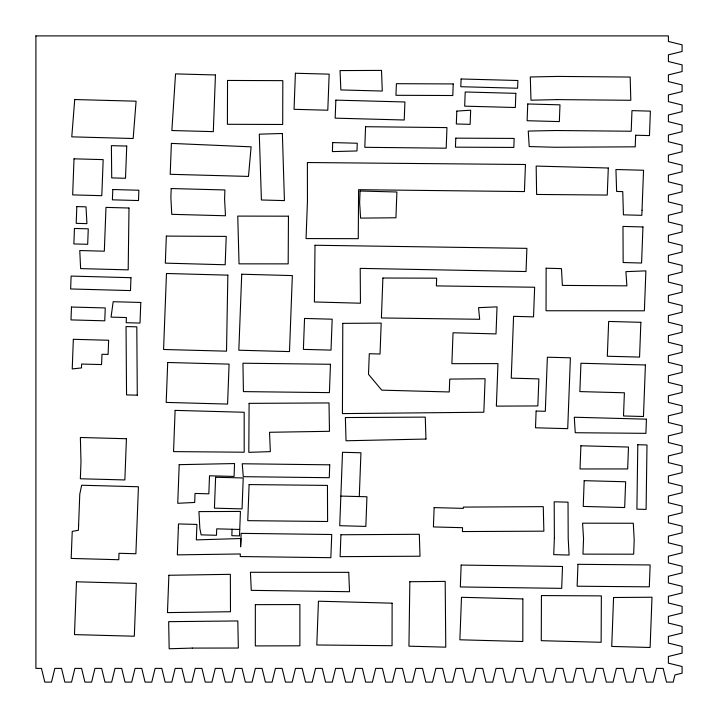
<?xml version="1.0" encoding="UTF-8"?>
<svg xmlns="http://www.w3.org/2000/svg" width="718" height="718" viewBox="0 0 718 718"><rect width="100%" height="100%" fill="white"/><g stroke="black" fill="none" stroke-linecap="round" stroke-linejoin="round"><path stroke-width="1.08" d="M232.067 529.256L231.833 535.691L239.498 535.897L240.431 511.431L198.931 511.602L199.846 528.385L201.13 534.865L216.486 535.278L216.728 528.843L239.74 529.462M340.853 496.084L339.74 525.702L365.848 526.411L366.943 496.766L340.853 496.084L342.513 452.277L360.939 452.78L359.287 496.56M35.9 35.9L35.9 668.395L41.473 668.395L44.812 682.1L51.499 682.1L54.846 668.395L61.524 668.395L64.871 682.1L71.558 682.1L74.896 668.395L81.583 668.395L84.921 682.1L91.608 682.1L94.956 668.395L101.633 668.395L104.981 682.1L111.667 682.1L115.006 668.395L121.692 668.395L125.031 682.1L131.717 682.1L135.065 668.395L141.742 668.395L145.09 682.1L151.776 682.1L155.115 668.395L161.801 668.395L165.14 682.1L171.826 682.1L175.165 668.395L181.851 668.395L185.199 682.1L191.886 682.1L195.224 668.395L201.911 668.395L205.249 682.1L211.936 682.1L215.274 668.395L221.961 668.395L225.308 682.1L231.986 682.1L235.333 668.395L242.02 668.395L245.359 682.1L252.045 682.1L255.384 668.395L262.07 668.395L265.418 682.1L272.095 682.1L275.443 668.395L282.129 668.395L285.468 682.1L292.154 682.1L295.493 668.395L302.179 668.395L305.527 682.1L312.204 682.1L315.552 668.395L322.238 668.395L325.577 682.1L332.263 682.1L335.602 668.395L342.289 668.395L345.627 682.1L352.314 682.1L355.661 668.395L362.348 668.395L365.686 682.1L372.373 682.1L375.711 668.395L382.398 668.395L385.737 682.1L392.423 682.1L395.771 668.395L402.448 668.395L405.796 682.1L412.482 682.1L415.821 668.395L422.507 668.395L425.846 682.1L432.532 682.1L435.88 668.395L442.557 668.395L445.905 682.1L452.591 682.1L455.93 668.395L462.616 668.395L465.955 682.1L472.641 682.1L475.989 668.395L482.667 668.395L486.014 682.1L492.701 682.1L496.039 668.395L502.726 668.395L506.064 682.1L512.751 682.1L516.098 668.395L522.776 668.395L526.123 682.1L532.81 682.1L536.149 668.395L542.835 668.395L546.174 682.1L552.86 682.1L556.199 668.395L562.885 668.395L566.233 682.1L572.919 682.1L576.258 668.395L582.944 668.395L586.283 682.1L592.969 682.1L596.308 668.395L602.994 668.395L606.342 682.1L613.019 682.1L616.367 668.395L623.053 668.395L626.392 682.1L633.079 682.1L636.417 668.395L643.104 668.395L646.451 682.1L653.129 682.1L656.476 668.395L663.163 668.395L666.501 682.1L673.188 682.1L674.938 674.938L682.1 673.188L682.1 666.501L668.395 663.163L668.395 656.476L682.1 653.129L682.1 646.442L668.395 643.104L668.395 636.417L682.1 633.079L682.1 626.392L668.395 623.053L668.395 616.367L682.1 613.019L682.1 606.333L668.395 602.994L668.395 596.308L682.1 592.969L682.1 586.283L668.395 582.944L668.395 576.258L682.1 572.91L682.1 566.233L668.395 562.885L668.395 556.199L682.1 552.86L682.1 546.174L668.395 542.835L668.395 536.149L682.1 532.801L682.1 526.123L668.395 522.776L668.395 516.089L682.1 512.751L682.1 506.064L668.395 502.726L668.395 496.039L682.1 492.692L682.1 486.014L668.395 482.667L668.395 475.98L682.1 472.641L682.1 465.955L668.395 462.616L668.395 455.93L682.1 452.591L682.1 445.905L668.395 442.557L668.395 435.871L682.1 432.532L682.1 425.846L668.395 422.507L668.395 415.821L682.1 412.482L682.1 405.796L668.395 402.448L668.395 395.771L682.1 392.423L682.1 385.737L668.395 382.398L668.395 375.711L682.1 372.373L682.1 365.686L668.395 362.339L668.395 355.661L682.1 352.314L682.1 345.627L668.395 342.289L668.395 335.602L682.1 332.263L682.1 325.577L668.395 322.229L668.395 315.552L682.1 312.204L682.1 305.518L668.395 302.179L668.395 295.493L682.1 292.154L682.1 285.468L668.395 282.129L668.395 275.443L682.1 272.095L682.1 265.409L668.395 262.07L668.395 255.384L682.1 252.045L682.1 245.359L668.395 242.02L668.395 235.333L682.1 231.986L682.1 225.308L668.395 221.961L668.395 215.274L682.1 211.936L682.1 205.249L668.404 201.911L668.404 195.224L682.1 191.877L682.1 185.199L668.404 181.851L668.404 175.165L682.1 171.826L682.1 165.14L668.404 161.801L668.404 155.115L682.1 151.767L682.1 145.09L668.404 141.742L668.404 135.056L682.1 131.717L682.1 125.031L668.404 121.692L668.404 115.006L682.1 111.658L682.1 104.981L668.404 101.633L668.404 94.947L682.1 91.608L682.1 84.921L668.404 81.583L668.404 74.896L682.1 71.558L682.1 64.871L668.404 61.524L668.404 54.837L682.1 51.499L682.1 44.812L668.404 41.473L668.404 35.9L35.9 35.9M255.348 604.655L255.321 645.922L299.882 645.814L299.9 604.565L255.348 604.655M522.866 598.938L522.812 641.497L459.87 639.792L461.495 597.295L522.866 598.938M227.534 80.452L227.409 124.286L282.695 124.483L282.82 80.649L227.534 80.452M392.118 603.174L392.055 645.715L316.809 644.988L318.451 601.208L392.118 603.174M546.129 268.209L546.057 310.75L644.378 310.813L645.895 270.865L625.89 271.637L626.895 285.845L562.374 285.405L561.467 268.622L546.129 268.209M342.791 323.36L342.432 413.604L483.842 412.231L485.108 378.754L449.755 379.086L449.262 391.965L381.734 390.152L368.505 374.329L369.294 353.723L380.028 354.01L381.195 323.109L342.791 323.36M541.435 595.572L541.273 640.689L601.128 642.287L601.361 595.886L541.435 595.572M249.11 403.363L248.805 452.34L270.336 451.631L269.528 432.281L329.472 431.303L329.015 402.933L249.11 403.363M288.456 216.181L288.178 263.874L239.04 263.847L237.757 216.1L288.456 216.181M315.014 245.26L314.394 301.964L360.445 303.211L360.212 268.379L526.025 271.53L526.895 248.356L315.014 245.26M128.998 208.014L128.19 269.869L80.622 268.604L79.77 250.537L104.325 251.201L105.986 207.394L128.998 208.014M409.843 581.724L408.946 646.173L445.77 647.169L445.187 581.392L409.843 581.724M637.799 444.72L636.902 509.17L646.101 509.394L646.99 444.972L637.799 444.72M227.848 275.147L226.52 351.165L163.578 349.486L166.468 273.486L227.848 275.147M78.603 525.118L78.415 530.27L72.231 531.392L71.19 558.433L118.775 559.726L119.008 553.291L135.89 553.74L138.43 486.759L81.646 485.242L79.77 494.217L78.603 525.118M112.798 189.534L112.403 199.837L138.484 200.537L138.888 190.234L112.798 189.534M642.027 210.177L641.847 215.328L623.421 214.835L622.757 191.607L616.627 191.446L615.927 169.511L643.543 170.256L642.027 210.177M74.017 158.831L72.662 194.892L101.803 195.682L103.177 159.62L74.017 158.831M71.477 307.035L71.001 319.905L104.756 320.82L105.259 307.941L71.477 307.035M74.448 228.477L73.873 243.932L87.686 244.299L88.26 228.827L74.448 228.477M76.817 206.604L76.198 223.343L86.932 223.639L86.016 206.856L76.817 206.604M73.335 339.309L72.231 368.944L81.475 367.912L81.619 364.044L101.579 364.564L101.974 354.261L108.104 354.432L108.642 340.26L73.335 339.309M76.467 581.804L74.475 634.604L134.311 636.22L136.312 583.402L76.467 581.804M126.736 146.068L125.506 178.27L111.721 177.902L111.389 145.655L126.736 146.068M130.972 277.704L130.488 290.584L70.633 288.959L71.127 276.08L130.972 277.704M126.422 438.734L124.86 479.947L80.353 478.762L80.99 461.997L80.371 437.486L126.422 438.734M166.343 236.096L165.319 263.138L225.165 264.762L226.242 236.41L166.343 236.096M171.198 188.538L170.866 197.549L171.764 214.332L225.479 215.768L224.581 198.985L224.913 189.965L171.198 188.538M167.707 362.491L166.199 402.412L227.579 404.072L229.096 364.125L167.707 362.491M168.883 575.262L167.465 612.607L230.487 611.736L230.352 574.328L168.883 575.262M175.111 410.382L173.55 451.613L244.192 452.214L244.174 412.258L175.111 410.382M179.195 464.654L177.741 503.291L194.677 502.456L195.027 493.445L208.839 493.822L209.503 475.792L234.077 476.438L234.553 463.559L179.195 464.654M178.351 527.802L177.328 554.861L240.342 553.973L240.243 556.549L330.845 557.689L331.743 534.506L241.14 533.366L240.611 546.892L240.925 538.518L196.337 539.891L196.92 524.436L178.513 523.934L178.351 527.802M215.445 74.968L213.309 131.636L171.862 130.523L175.542 73.891L215.445 74.968M241.724 274.231L238.825 350.213L289.489 351.587L292.352 275.586L241.724 274.231M249.11 484.578L247.764 520.658L327.605 521.51L327.444 485.404L249.11 484.578M295.394 73.254L294.048 109.316L327.794 110.222L329.167 74.151L295.394 73.254M307.457 201.202L306.048 238.573L358.255 238.672L358.596 189.696L524.427 191.571L525.459 164.503L307.376 162.528L307.457 201.202M304.549 318.451L303.391 349.379L331.016 350.106L332.174 319.205L304.549 318.451M332.712 142.586L332.38 151.606L356.972 150.959L357.268 143.241L332.712 142.586M335.853 100.125L335.162 118.156L404.225 120.005L404.916 101.974L335.853 100.125M330.468 364.277L329.409 392.629L243.42 391.606L242.944 363.218L330.468 364.277M329.741 464.824L329.266 477.703L243.276 476.689L242.235 463.765L329.741 464.824M360.068 191.024L359.637 202.62L360.589 218.11L395.941 217.778L396.892 192.002L360.068 191.024M365.57 126.709L364.807 147.307L446.192 148.195L446.973 127.598L365.57 126.709M382.891 278.019L381.402 317.957L479.669 319.286L478.565 307.654L497.035 306.864L496.012 333.906L453.04 332.766L451.882 363.676L497.96 363.613L496.371 406.128L537.845 405.939L538.859 378.898L511.243 378.153L513.585 316.333L533.528 316.88L534.641 287.236L436.382 285.908L436.67 278.18L382.891 278.019M434.139 507.608L433.412 526.931L462.571 527.694L462.428 531.562L543.867 531.167L543.266 506.657L463.361 507.096L463.298 508.38L434.139 507.608M453.229 83.934L452.789 95.521L395.941 95.288L396.399 83.692L453.229 83.934M455.777 138.152L455.445 147.163L513.819 147.432L514.151 138.421L455.777 138.152M456.801 111.102L456.325 123.981L470.128 124.349L470.676 110.186L456.801 111.102M461.1 78.989L460.803 86.716L517.597 88.233L517.884 80.506L461.1 78.989M461.162 565.066L460.328 586.956L561.691 588.365L562.517 566.475L461.162 565.066M515.847 93.34L515.327 107.512L464.672 106.156L465.21 91.985L515.847 93.34M536.122 411.046L535.502 427.793L567.714 428.664L570.397 357.815L547.376 357.214L545.321 411.297L536.122 411.046M580.898 445.779L580.027 468.962L627.658 468.935L628.483 447.045L580.898 445.779M577.954 564.312L577.146 586.211L649.323 586.848L650.149 564.958L577.954 564.312M584.183 480.674L583.231 506.432L624.66 507.545L625.647 481.769L584.183 480.674M583.546 538.688L582.953 554.134L633.662 554.197L634.2 540.035L633.294 523.251L582.585 523.189L583.546 538.688M613.576 597.511L611.727 646.442L650.104 647.483L651.998 597.232L613.576 597.511M635.654 135.226L635.215 146.822L555.292 147.262L529.202 146.562L528.251 131.062L555.929 130.514L631.194 131.241L631.975 110.635L650.382 111.128L649.467 135.594L635.654 135.226M642.951 226.96L641.578 263.021L623.152 262.537L622.982 226.421L642.951 226.96M640.869 322.319L639.558 357.088L607.329 356.236L608.658 321.449L640.869 322.319M645.41 364.977L643.463 416.512L623.502 415.973L624.4 392.791L579.866 391.588L580.943 363.254L645.41 364.977M646.433 419.168L645.922 433.34L575.253 432.73L574.292 417.239L646.433 419.168M140.791 302.457L140.001 323.064L126.188 322.696L126.404 317.544L111.057 317.123L113.166 301.713L140.791 302.457M171.387 143.403L170.202 174.303L248.473 176.422L251.12 146.84L171.387 143.403M215.615 477.246L214.422 508.156L242.056 508.9L243.231 477.973L215.615 477.246M340.942 534.757L340.108 556.647L420.012 556.217L419.312 534.282L340.942 534.757M527.748 103.975L527.111 120.723L559.349 121.584L559.986 104.837L527.748 103.975M554.377 537.899L553.731 554.637L569.078 555.05L568.198 538.267L568.028 502.169L554.197 501.792L554.377 537.899M608.299 168.012L607.257 195.054L536.624 194.452L536.166 166.082L608.299 168.012M74.726 99.542L71.773 136.851L133.171 138.511L136.097 101.193L74.726 99.542M192.244 648.085L169.17 648.767L168.667 621.662L237.811 620.953L238.331 648.04L192.244 648.085M282.371 133.494L259.288 134.167L261.406 199.981L284.427 200.6L282.371 133.494M557.105 99.605L530.97 100.197L530.306 76.97L557.976 76.422L630.171 77.059L630.817 100.287L557.105 99.605M425.971 439.048L346.031 440.771L345.367 417.553L425.262 417.113L425.971 439.048M381.527 70.409L340.045 70.579L340.853 89.938L382.272 91.051L381.527 70.409M348.733 572.354L250.429 572.291L251.273 590.358L349.54 591.713L348.733 572.354M137.282 395.178L126.547 394.909L126.045 326.555L136.806 326.843L137.282 395.178"/></g></svg>
